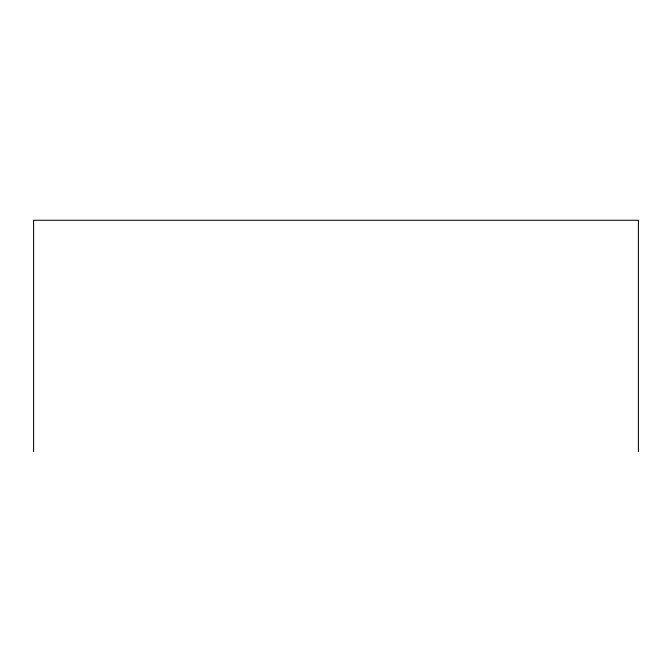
<?xml version="1.0" encoding="UTF-8"?>
<svg xmlns="http://www.w3.org/2000/svg" width="672" height="672" viewBox="0 0 672 672"><rect width="100%" height="100%" fill="white"/><g stroke="black" fill="none" stroke-linecap="round" stroke-linejoin="round"><path stroke-width="1.01" d="M638.4 451.727L638.4 220.273L33.6 220.273L33.6 451.727"/></g></svg>
